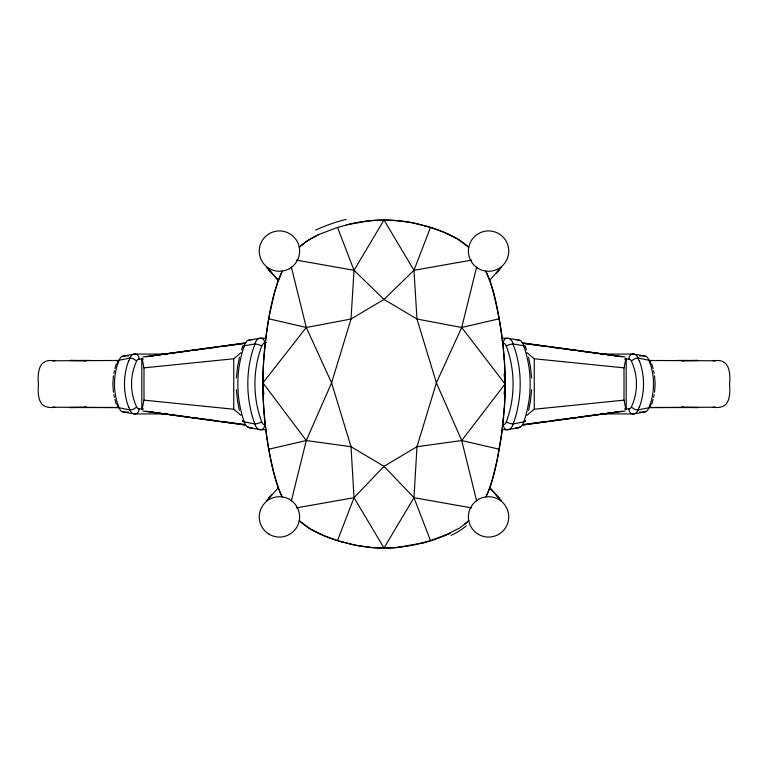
<?xml version="1.0" encoding="UTF-8"?>
<svg xmlns="http://www.w3.org/2000/svg" width="768" height="768" viewBox="0 0 768 768"><rect width="100%" height="100%" fill="white"/><g stroke="black" fill="none" stroke-linecap="round" stroke-linejoin="round"><path stroke-width="1.15" d="M458.4 528.586L447.024 534.394L430.493 540.586L413.981 497.693L416.976 446.698L436.397 382.867L461.722 327.475L476.659 266.995M300.336 246.269A56.65 50.237 -33.1 0 1 307.574 240.643L319.162 234.394L337.507 227.414L354.019 270.307L351.024 319.037L331.603 382.867L306.278 440.525L291.331 501.005M504.25 408.47L501.571 434.362L497.011 460.867M531.648 389.616L530.467 401.107L528.624 410.458M236.371 377.99L237.59 366.49L239.462 357.149M113.414 375.888L112.867 384L113.414 392.112M654.586 392.112L655.133 384L654.586 375.888M282.278 497.021C275.021 482.006 271.728 465.514 268.79 449.222A314.429 267.85 85 0 1 262.896 382.867A314.64 268.061 -84.8 0 1 268.79 318.787L269.491 314.918M498.509 453.082L499.21 449.222A314.534 267.955 -84.9 0 0 505.104 384A314.534 267.955 84.9 0 0 499.21 318.787C496.282 302.486 492.97 285.994 485.722 270.979M269.53 314.755L274.061 294.086L277.594 282.211M498.47 453.245C495.648 468.182 492.413 483.254 485.722 497.021M113.818 373.286L114.326 370.771M653.674 397.229L654.182 394.714M142.003 409.834L143.981 400.147L143.981 367.853L142.003 358.166M625.997 409.834L624.019 400.147L624.019 367.853L625.997 358.166M496.896 461.04L492.586 478.954M492.451 479.405L490.733 484.819M114.922 368.333L116.342 363.725M651.658 404.275L653.078 399.658M241.469 349.901L242.621 346.358M261.667 346.138L261.6 346.09A5.03 1.603 17.7 0 0 254.966 343.987C245.174 369.782 245.597 399.264 255.235 425.155A10.109 6.528 -84.9 0 0 259.555 429.6L260.477 429.696A5.04 3.725 89.8 0 0 264.701 424.694A4.982 3.341 90 0 1 261.658 421.747C252.614 397.469 252.739 370.07 261.782 345.811M118.118 362.947L119.136 360.221A8.947 5.664 84.7 0 1 123.907 355.968L134.669 354.058L167.309 354.106M649.882 405.053L648.864 407.779A8.947 5.664 84.7 0 1 644.093 412.032L633.331 413.942L600.691 413.894M506.333 346.138L506.4 346.09A5.03 1.603 -17.7 0 1 513.034 343.987C522.826 369.782 522.403 399.264 512.765 425.155A10.109 6.528 84.9 0 1 508.445 429.6L507.523 429.696A5.04 3.725 -89.8 0 1 503.299 424.694A4.982 3.341 -90 0 0 506.342 421.747C515.386 397.469 515.261 370.07 506.218 345.811M277.757 281.76L278.246 280.416M476.659 501.005L461.722 440.525L436.397 382.867L416.976 319.037L413.981 270.307L430.493 227.414C444.096 231.667 457.805 237.139 468.384 247.008M299.616 520.992C310.195 530.861 323.904 536.333 337.507 540.586L354.019 497.693L384 466.339L416.976 446.698L461.722 440.525L499.21 449.222M128.746 361.133L130.042 358.032A5.126 2.208 25.7 0 1 136.541 361.085A4.598 3.082 -90 0 1 139.2 359.069L143.52 359.05M639.254 406.867L637.958 409.968L648.864 407.779A5.107 2.093 24.1 0 0 650.266 405.552M136.608 361.085C129.859 375.398 129.859 392.602 136.608 406.915A4.598 3.082 90 0 0 139.2 408.931L143.52 408.95M624.48 408.95L628.8 408.95A4.598 3.082 -90 0 0 631.402 406.915C638.131 392.592 638.15 375.398 631.392 361.085A4.598 3.082 90 0 0 628.8 359.069L624.48 359.05M282.278 270.979C270.01 298.781 266.458 329.52 263.75 359.53A249.437 172.848 90 0 0 263.808 408.47C265.795 435.322 269.885 462.278 278.362 487.91M296.381 260.112L354.019 270.307L384 220.032L413.981 270.307L471.619 260.112M471.619 507.898L413.981 497.693L384 547.968L354.019 497.693L351.024 446.698L331.603 382.867L306.278 327.475L291.331 266.995M461.722 440.525L505.066 384L461.722 327.475L416.976 319.037L384 299.395L354.019 270.307M413.981 270.307L384 299.395L351.024 319.037L306.278 327.475L262.934 382.867L306.278 440.525L351.024 446.698L384 466.339L413.981 497.693M266.41 500.803L278.573 487.565M501.59 267.197L489.427 280.435M268.925 497.971L271.891 494.707L269.299 497.558M499.075 270.029L496.109 273.293L498.701 270.442M468.768 520.627L464.563 524.237M299.29 247.315L303.437 243.763M143.981 367.853L233.741 358.771L241.104 352.656M526.896 415.344L534.259 409.229L624.019 400.147M337.507 227.414L351.859 223.546A132.048 117.091 -9 0 1 384 220.022A132.048 117.091 9 0 1 416.141 223.536L430.493 227.414M430.493 540.586L416.131 544.454A132.048 117.091 -9 0 1 384 547.978A132.048 117.091 9 0 1 351.859 544.464L337.507 540.586M259.642 338.294L259.19 338.419A10.147 6.586 85.5 0 0 255.523 342.154A9.542 6.192 85.4 0 0 254.88 343.978M346.838 224.746L370.061 220.694M421.162 543.254L397.939 547.306M461.722 327.475L499.21 318.778M268.79 449.222L306.278 440.525M130.032 358.022L119.136 360.221A5.107 2.122 24.4 0 0 117.533 362.112M296.381 507.888L354.019 497.693M254.88 343.978L244.368 345.754A5.04 1.536 17 0 0 243.053 347.309M151.766 355.738L244.934 343.008M264.029 342.854L266.381 342.528M523.066 424.992L616.234 412.262M142.963 356.928L244.541 343.229M145.958 356.774L161.309 354.701M163.67 354.384L189.658 350.88M192.019 350.563L218.006 347.05M220.368 346.733L229.814 345.466M232.176 345.139L245.165 343.392M522.835 424.608L535.824 422.861M538.186 422.534L547.632 421.267M549.994 420.95L575.981 417.437M578.342 417.12L604.33 413.616M606.691 413.299L622.042 411.226M522.278 424.925L625.037 411.072M118.55 360.47L53.904 360.797C38.285 358.234 37.526 372.902 38.4 384.01C37.661 396.317 38.17 409.622 54.749 407.222M713.251 407.222C729.83 409.622 730.339 396.317 729.6 384.01C730.474 372.893 729.715 358.234 714.096 360.797L649.45 360.47M260.102 338.218L264.643 338.227M86.89 407.203L69.984 407.539L118.406 407.53M266.602 429.648L260.477 429.696L249.955 427.853A5.04 3.734 89.5 0 1 247.958 426.576M503.357 338.227L508.81 338.419A10.147 6.586 -85.5 0 1 512.477 342.154A9.542 6.192 -85.4 0 1 513.12 343.978M600.691 354.106L633.331 354.058L644.102 355.901A5.05 3.725 -82.4 0 1 645.658 356.707M167.309 413.894L134.669 413.942L123.898 412.099A5.05 3.725 -82.4 0 1 122.342 411.293M515.818 339.84L517.901 339.83A5.04 3.734 89.6 0 1 519.514 340.646M252.038 427.843L249.955 427.853A10.061 6.499 -84.9 0 1 244.272 421.891A5.04 1.526 -16.8 0 1 243.053 420.25M85.085 360.787L86.122 360.778L70.013 360.451L91.258 360.442M713.222 360.797L715.258 360.797M52.714 407.213L118.531 407.558M85.056 407.203L86.093 407.203M128.515 355.91L123.898 355.901A5.05 3.725 82.4 0 0 122.342 356.707M639.485 355.91L644.102 355.901A8.947 5.664 -84.7 0 1 648.893 360.192A5.107 2.122 -24.4 0 1 650.467 362.112M676.742 360.442L697.987 360.451L681.878 360.778L682.915 360.787M649.594 407.53L698.016 407.539L681.11 407.203M649.469 407.558L715.286 407.213M128.515 412.09L123.898 412.099A8.947 5.664 -84.7 0 1 119.107 407.808A5.107 2.093 -24.1 0 1 117.734 405.552M639.485 412.09L644.102 412.099A5.05 3.725 82.4 0 0 645.658 411.293M52.742 360.797L54.778 360.797M252.182 339.84L250.099 339.83A5.04 3.734 -89.6 0 0 248.486 340.646M681.907 407.203L682.944 407.203M515.962 427.843L518.045 427.853A5.04 3.734 -89.5 0 0 520.042 426.576M501.398 429.648L507.523 429.696L518.045 427.853A10.061 6.499 84.9 0 0 523.728 421.891A5.04 1.526 16.8 0 0 524.947 420.25M526.896 352.656L534.259 358.771L624.019 367.853M143.981 400.147L233.741 409.229L241.104 415.344M397.939 220.694L411.869 222.682L426.317 226.157A139.152 109.008 23.6 0 1 434.736 228.883L443.539 232.147M370.061 547.306L356.131 545.318L341.674 541.843M523.459 343.229L625.037 356.928M522.835 343.392L535.824 345.139M538.186 345.466L547.632 346.733M549.994 347.05L575.981 350.563M578.342 350.88L604.33 354.384M606.691 354.701L622.042 356.774M145.958 411.226L161.309 413.299M163.67 413.616L189.658 417.12M192.019 417.437L218.006 420.95M220.368 421.267L229.814 422.534M232.176 422.861L245.165 424.608M142.963 411.072L245.722 424.925M523.066 343.008L616.234 355.738M151.766 412.262L244.934 424.992M513.12 343.978L523.632 345.754A5.04 1.536 -17 0 1 524.947 347.309M631.459 361.085A5.126 2.208 -25.7 0 1 637.968 358.032L648.864 360.221L649.882 362.947M268.79 318.778L306.278 327.475M333.245 539.174L324.461 535.853M444.509 232.56L457.488 238.963L468.768 247.373M323.491 535.44L310.512 529.037L299.232 520.627M489.427 487.565L499.075 497.971L489.456 487.574L498.701 497.558M278.573 280.435L268.925 270.029L278.544 280.426L269.299 270.442M499.075 497.971L496.109 494.707L501.59 500.803M268.925 270.029L271.891 273.293L266.41 267.197M637.958 358.032L639.254 361.133M128.746 406.867L130.042 409.968L119.136 407.779L118.118 405.053M489.802 280.55L494.054 294.557M525.379 346.358L526.531 349.901M651.658 363.725L653.078 368.333M114.922 399.658L116.342 404.275M528.538 357.149L530.41 366.49L531.629 377.99M239.376 410.458L237.533 401.107L236.352 389.616M653.674 370.771L654.182 373.286M113.818 394.714L114.326 397.229M502.944 344.717L504.25 359.53M626.218 359.482L626.218 408.518M534.259 358.771L534.259 409.229M504.23 373.814L504.23 376.205M504.23 391.795L504.23 394.186M263.77 391.795L263.77 394.186M233.741 358.771L233.741 409.229M141.782 359.482L141.782 408.518M139.181 408.95A5.05 3.725 -82.2 0 1 134.669 413.952M134.669 413.885A8.986 5.664 -84.6 0 1 130.003 410.006A5.126 2.275 -25.7 0 0 136.589 406.915M128.592 407.002A46.262 31.046 90 0 1 128.592 360.998M130.003 357.994A8.986 5.664 84.6 0 1 134.669 354.115M134.669 354.048A5.05 3.782 83.4 0 1 139.238 359.05M118.022 405.13A45.408 30.47 -90 0 1 118.013 362.861M261.792 345.83A4.982 3.35 90 0 1 264.73 343.21A5.04 3.725 -89.8 0 0 260.563 338.208L250.099 339.83A10.051 6.528 85.5 0 0 244.378 345.754C235.68 370.157 235.661 397.469 244.262 421.901L254.851 423.907A5.03 1.594 -17.6 0 0 261.638 421.757M506.208 345.83A4.982 3.35 -90 0 0 503.27 343.21A5.04 3.725 89.8 0 1 507.437 338.208L517.901 339.83A10.051 6.528 -85.5 0 1 523.622 345.754C532.32 370.157 532.339 397.469 523.738 421.901L513.149 423.907A5.03 1.594 17.6 0 1 506.362 421.757M633.331 413.952A5.05 3.725 82.2 0 1 628.819 408.95M633.331 413.885A8.986 5.664 84.6 0 0 637.997 410.006A5.126 2.275 25.7 0 1 631.411 406.915M639.408 360.998A46.262 31.046 -90 0 1 639.408 407.002M633.331 354.115A8.986 5.664 -84.6 0 1 637.997 357.994M628.762 359.05A5.05 3.782 -83.4 0 1 633.331 354.048M649.987 362.861A45.408 30.47 90 0 1 649.978 405.13M315.696 230.102A135.226 109.171 -24.5 0 1 346.061 219.418M303.475 243.802A55.382 43.603 -23.8 0 1 317.99 234.989M278.39 280.445A77.126 57.619 -59.9 0 1 282.25 271.248M281.894 496.55A76.512 57.398 59.9 0 1 278.285 487.93M341.664 541.901A139.613 109.805 23.7 0 1 333.226 539.222M450.144 533.299A138.365 108.902 -23.6 0 1 421.21 543.581M397.958 547.44A115.142 90.288 0 0 1 370.042 547.44M466.272 525.888A56.122 47.318 -22.5 0 1 451.075 535.325M490.877 484.848A78.077 57.418 -59.8 0 1 486.778 495.293M493.882 294.624A263.347 181.373 79.9 0 1 502.79 344.726M504.317 359.52A242.506 163.565 -90 0 1 504.326 408.48M485.875 271.536A75.034 54.874 59.9 0 1 489.485 280.128M370.09 220.829A114.874 89.597 0 0 1 397.92 220.829M468.634 520.752A63.014 55.872 -33.1 0 1 458.448 528.672M478.128 268.387A20.179 20.179 0 0 0 508.742 251.51A20.179 20.179 0 0 0 478.819 233.434A20.179 20.179 0 0 0 478.128 268.387M269.261 268.541A20.179 20.179 0 0 0 299.616 251.203A20.179 20.179 0 0 0 269.434 233.587A20.179 20.179 0 0 0 269.261 268.541M269.002 534.163A20.179 20.179 0 0 0 299.616 517.286A20.179 20.179 0 0 0 269.693 499.219A20.179 20.179 0 0 0 269.002 534.163M478.387 534.317A20.179 20.179 0 0 0 508.742 516.989A20.179 20.179 0 0 0 478.56 499.363A20.179 20.179 0 0 0 478.387 534.317"/></g></svg>
